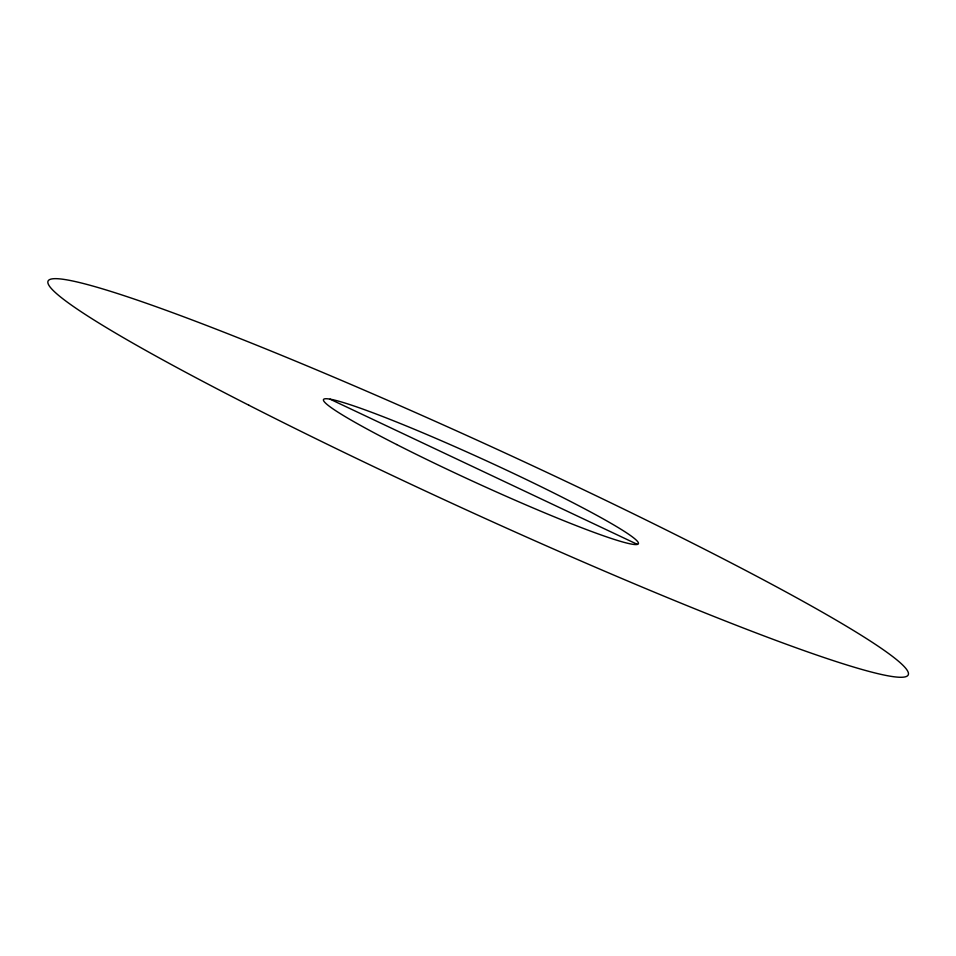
<?xml version="1.0" encoding="UTF-8"?>
<svg xmlns="http://www.w3.org/2000/svg" width="956" height="956" viewBox="0 0 956 956"><rect width="100%" height="100%" fill="white"/><g stroke="black" fill="none" stroke-linecap="round" stroke-linejoin="round"><path stroke-width="1.43" d="M330.083 399.178L637.413 544.394M396.632 444.528A173.096 12.117 24.6 0 0 638.321 543.821A173.096 12.117 24.6 0 0 408.021 426.651A173.096 12.117 24.6 0 0 396.632 444.528M248.907 405.248A473.053 33.95 24.6 0 0 908.152 675.032A473.053 33.95 24.6 0 0 277.288 353.577A473.053 33.95 24.6 0 0 248.907 405.248"/></g></svg>
